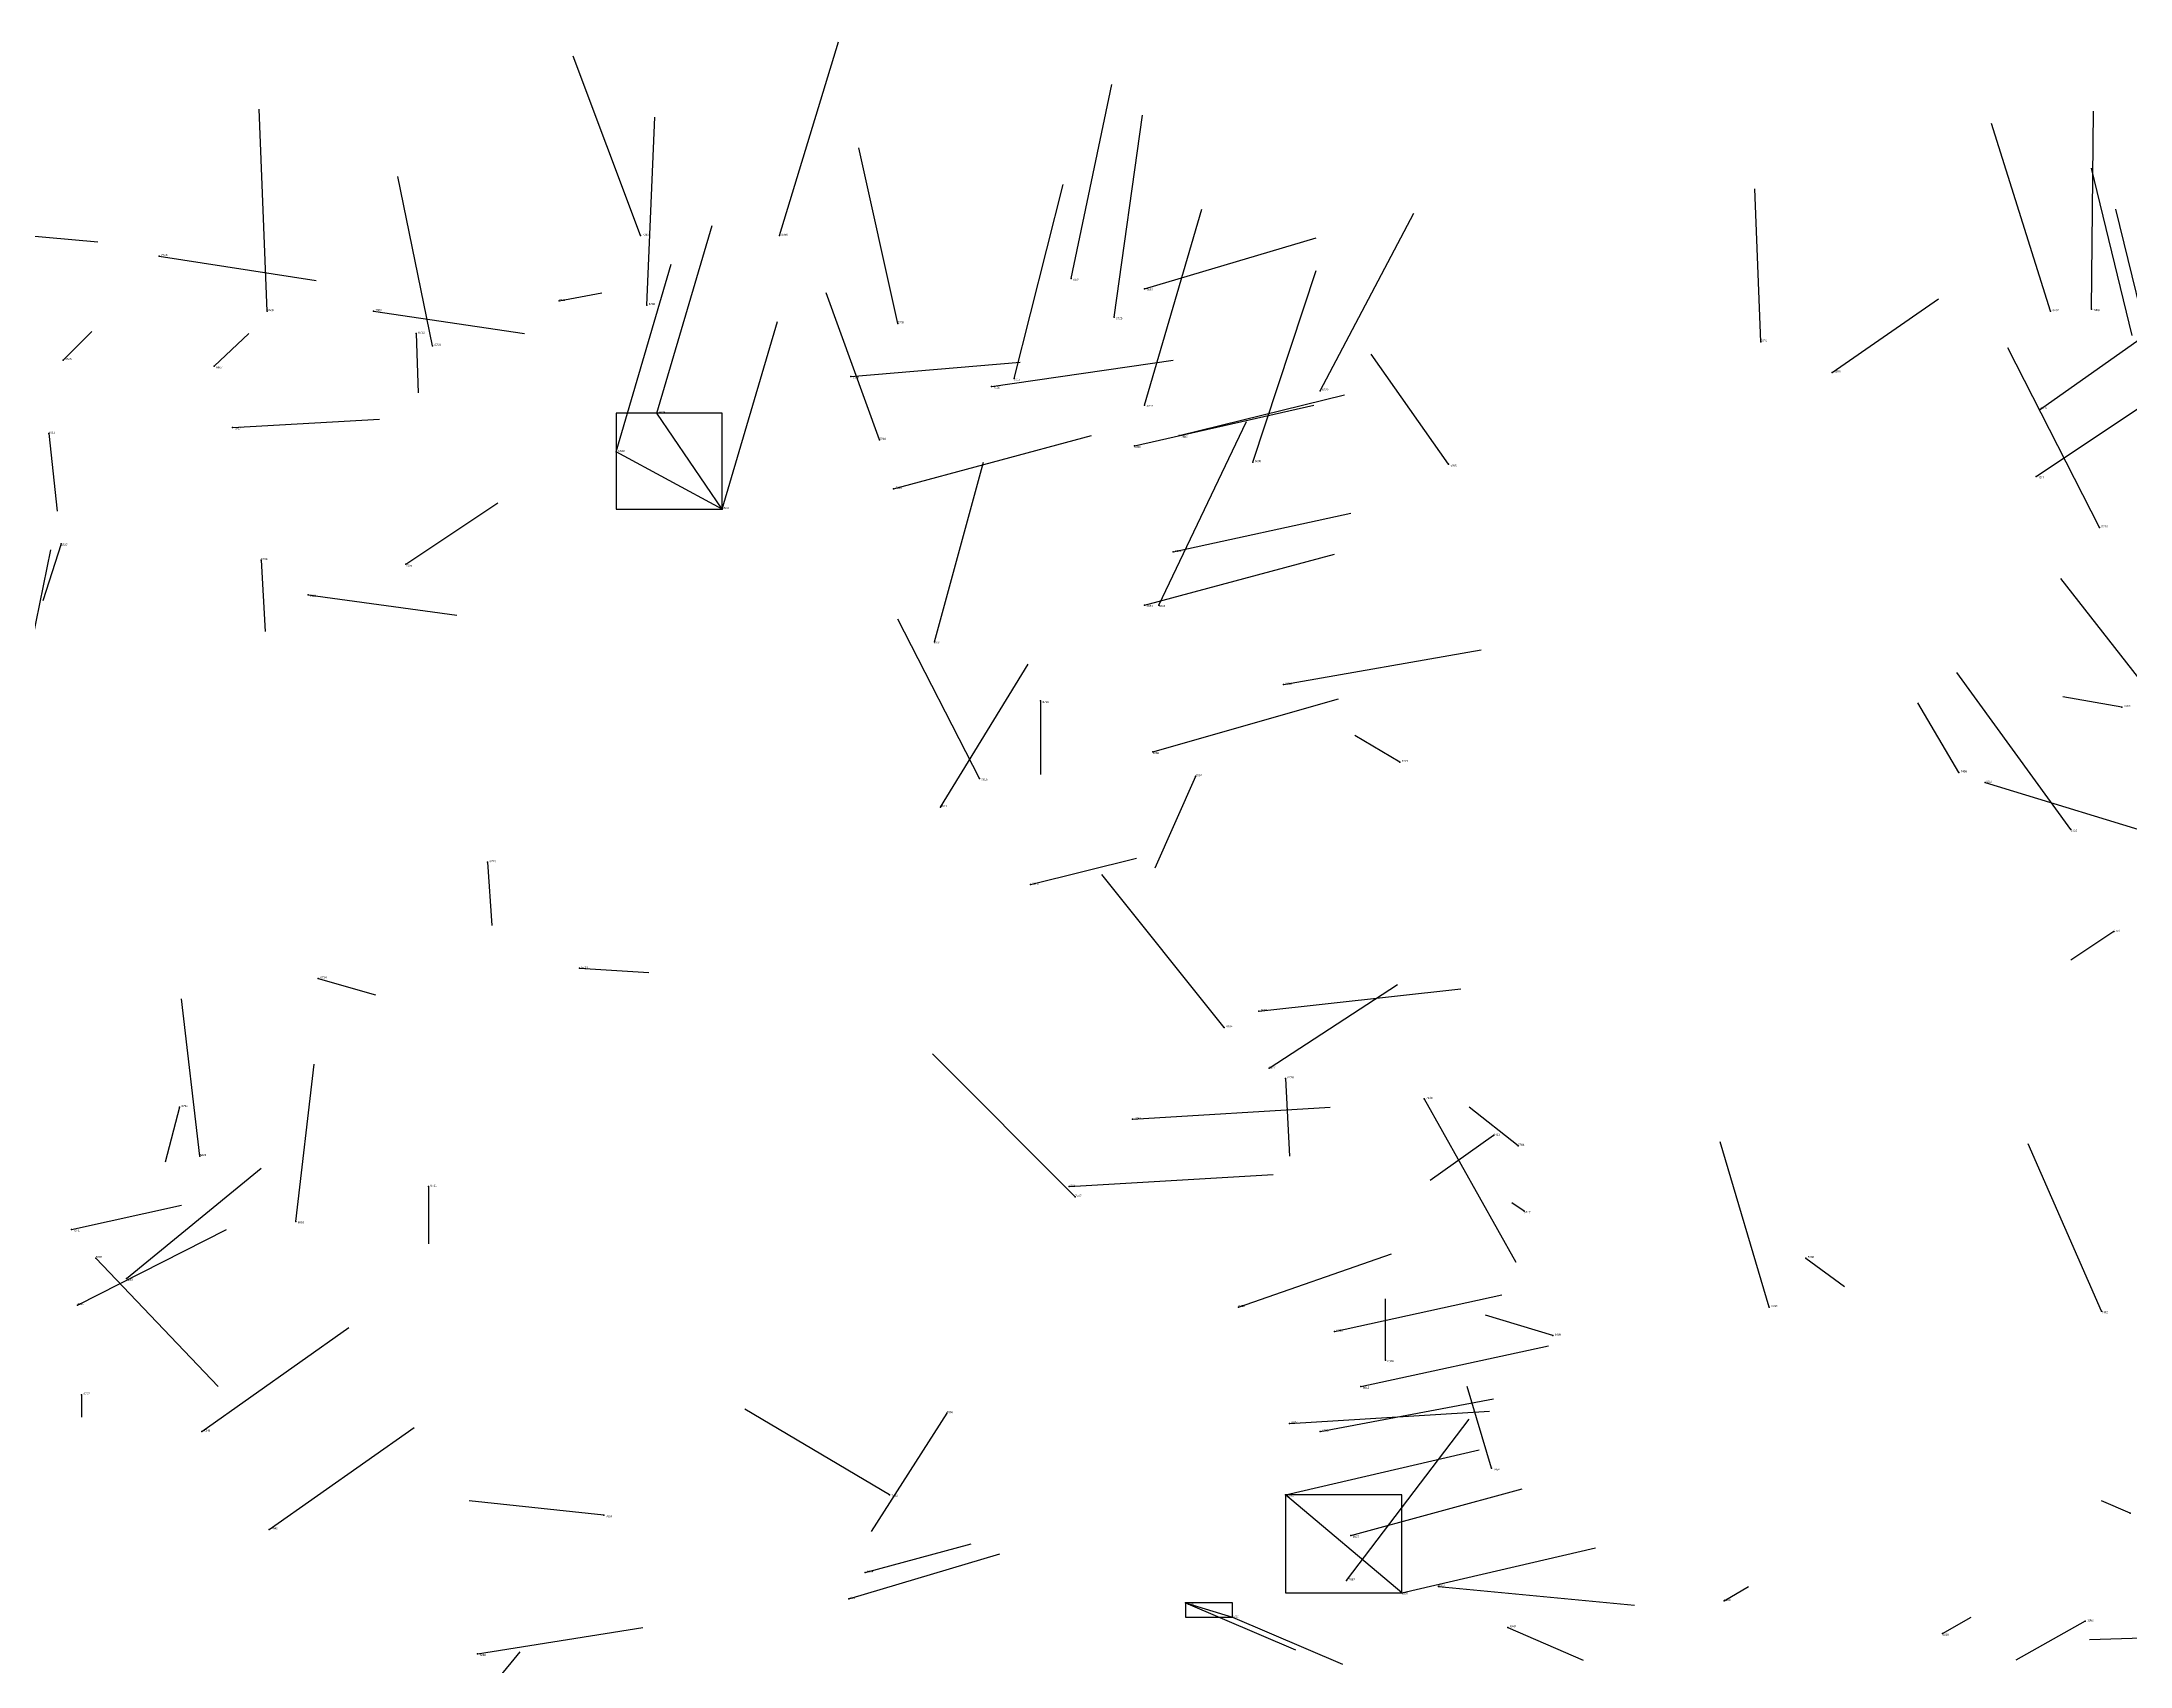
# Model space of a CAD drawing. Extents: x 59.1 to 70.8, y 600.3 to 605.1.
# Drawn here: x 64.297 to 65.32, y 604.293 to 605.089 of the extents above; entities that cross this region are included whole.
import ezdxf

# ---------------------------------------------------------------- set-up
doc = ezdxf.new("R2010")
doc.units = 0
for name, color, linetype in [('Clients', 3, 'CONTINUOUS'), ('Facilities', 3, 'CONTINUOUS'), ('Facilities_lines', 3, 'CONTINUOUS'), ('Min_max_boxes', 1, 'CONTINUOUS'), ('Normals', 1, 'CONTINUOUS'), ('Source_points', 5, 'CONTINUOUS'), ('Text', 3, 'CONTINUOUS')]:
    doc.layers.add(name, color=color, linetype=linetype)

msp = doc.modelspace()

# ---------------------------------------------------------------- linework, layer by layer
at = {"layer": 'Clients', "color": 5}
for p in [(64.598, 604.907, 453.977), (64.578, 604.888, 454.056), (64.906, 604.377, 456.049), (64.88, 604.317, 457.033)]:
    msp.add_point(p, dxfattribs=at)
at = {"layer": 'Facilities', "color": 3}
for p in [(64.59, 604.994, 460.084), (64.658, 604.994, 454.191), (64.354, 604.984, 460.012), (64.801, 604.973, 454.212), (64.55, 604.962, 453.972), (64.593, 604.96, 454.973), (64.837, 604.968, 456.717), (64.407, 604.957, 454.337), (64.459, 604.957, 459.824), (64.716, 604.951, 460.214), (64.822, 604.954, 457.34), (65.281, 604.957, 456.3), (65.301, 604.958, 460.237), (64.48, 604.946, 457.43), (64.488, 604.94, 457.21), (65.139, 604.942, 460.332), (64.307, 604.933, 454.07), (64.381, 604.93, 454.047), (64.693, 604.925, 459.608), (64.762, 604.92, 459.636), (64.773, 604.924, 457.379), (65.174, 604.927, 452.965), (64.837, 604.911, 457.39), (64.923, 604.918, 457.392), (65.276, 604.909, 452.967), (64.39, 604.9, 459.843), (64.3, 604.897, 457.25), (64.707, 604.894, 460.128), (64.832, 604.891, 456.746), (64.854, 604.896, 456.663), (64.89, 604.883, 454.114), (64.986, 604.882, 454.701), (64.714, 604.87, 459.515), (65.274, 604.876, 452.928), (64.63, 604.86, 454.049), (65.305, 604.851, 455.667), (64.306, 604.843, 457.222), (64.851, 604.839, 456.738), (64.404, 604.835, 457.219), (64.475, 604.833, 460.009), (64.427, 604.818, 460.103), (64.837, 604.813, 456.764), (64.844, 604.813, 454.114), (64.734, 604.795, 454.79), (64.786, 604.766, 457.411), (64.905, 604.774, 456.867), (65.316, 604.763, 460.463), (64.841, 604.741, 456.744), (64.962, 604.736, 460.424), (64.756, 604.728, 455.612), (64.862, 604.729, 454.011), (65.236, 604.731, 460.424), (65.249, 604.726, 462.454), (64.737, 604.714, 454.062), (65.291, 604.703, 455.767), (64.515, 604.687, 457.163), (64.781, 604.676, 453.97), (65.312, 604.653, 448.309), (64.56, 604.635, 457.09), (64.432, 604.63, 457.079), (64.893, 604.614, 456.772), (64.876, 604.606, 455.714), (64.898, 604.586, 456.87), (64.906, 604.581, 457.235), (64.974, 604.571, 461.578), (64.364, 604.567, 457.27), (64.831, 604.561, 459.459), (65.008, 604.553, 457.122), (64.374, 604.543, 455.043), (65.02, 604.548, 454.734), (64.486, 604.528, 457.233), (64.8, 604.528, 459.513), (64.803, 604.523, 461.546), (64.421, 604.511, 454.41), (65.023, 604.516, 454.726), (64.311, 604.507, 460.049), (64.323, 604.493, 454.449), (65.161, 604.493, 454.609), (64.338, 604.483, 460.423), (64.314, 604.47, 460.104), (64.883, 604.469, 457.012), (65.143, 604.469, 461.599), (65.306, 604.467, 461.447), (64.93, 604.457, 453.958), (65.037, 604.455, 457.109), (64.955, 604.443, 454.73), (64.943, 604.43, 455.981), (64.316, 604.426, 457.267), (64.375, 604.408, 460.114), (64.74, 604.417, 459.195), (64.908, 604.412, 456.953), (64.923, 604.408, 453.978), (65.007, 604.39, 460.545), (64.712, 604.377, 461.44), (64.572, 604.367, 459.37), (65.32, 604.368, 457.33), (64.408, 604.36, 460.049), (64.938, 604.357, 453.999), (64.7, 604.339, 457.068), (64.692, 604.326, 459.388), (64.936, 604.335, 459.454), (64.963, 604.329, 456.062), (64.981, 604.332, 456.154), (64.857, 604.324, 457.063), (65.121, 604.325, 454.78), (65.298, 604.315, 447.928), (65.015, 604.312, 457.001), (65.228, 604.309, 454.587), (64.51, 604.299, 460.002)]:
    msp.add_point(p, dxfattribs=at)
at = {"layer": 'Facilities_lines', "color": 3}
for p, q in [((64.63, 604.86, 454.049), (64.598, 604.907, 453.977)), ((64.63, 604.86, 454.049), (64.578, 604.888, 454.056)), ((64.963, 604.329, 456.062), (64.906, 604.377, 456.049)), ((64.857, 604.324, 457.063), (64.88, 604.317, 457.033))]:
    msp.add_line(p, q, dxfattribs=at)
at = {"layer": 'Min_max_boxes', "color": 1}
for p, q in [((64.63, 604.907, 453.977), (64.578, 604.907, 453.977)), ((64.578, 604.907, 453.977), (64.578, 604.86, 453.977)), ((64.63, 604.907, 454.056), (64.578, 604.907, 454.056)), ((64.578, 604.907, 454.056), (64.578, 604.86, 454.056)), ((64.578, 604.907, 453.977), (64.578, 604.907, 454.056)), ((64.63, 604.86, 453.977), (64.63, 604.907, 453.977)), ((64.63, 604.86, 454.056), (64.63, 604.907, 454.056)), ((64.63, 604.907, 453.977), (64.63, 604.907, 454.056)), ((64.578, 604.86, 453.977), (64.63, 604.86, 453.977)), ((64.578, 604.86, 454.056), (64.63, 604.86, 454.056)), ((64.578, 604.86, 453.977), (64.578, 604.86, 454.056)), ((64.63, 604.86, 453.977), (64.63, 604.86, 454.056)), ((64.963, 604.377, 456.049), (64.906, 604.377, 456.049)), ((64.906, 604.377, 456.049), (64.906, 604.329, 456.049)), ((64.963, 604.377, 456.062), (64.906, 604.377, 456.062)), ((64.906, 604.377, 456.062), (64.906, 604.329, 456.062)), ((64.906, 604.377, 456.049), (64.906, 604.377, 456.062)), ((64.963, 604.329, 456.049), (64.963, 604.377, 456.049)), ((64.963, 604.329, 456.062), (64.963, 604.377, 456.062)), ((64.963, 604.377, 456.049), (64.963, 604.377, 456.062)), ((64.906, 604.329, 456.049), (64.963, 604.329, 456.049)), ((64.906, 604.329, 456.062), (64.963, 604.329, 456.062)), ((64.906, 604.329, 456.049), (64.906, 604.329, 456.062)), ((64.963, 604.329, 456.049), (64.963, 604.329, 456.062)), ((64.88, 604.324, 457.033), (64.857, 604.324, 457.033)), ((64.857, 604.324, 457.033), (64.857, 604.317, 457.033)), ((64.88, 604.324, 457.063), (64.857, 604.324, 457.063)), ((64.857, 604.324, 457.063), (64.857, 604.317, 457.063)), ((64.857, 604.324, 457.033), (64.857, 604.324, 457.063)), ((64.857, 604.317, 457.033), (64.88, 604.317, 457.033)), ((64.857, 604.317, 457.063), (64.88, 604.317, 457.063)), ((64.857, 604.317, 457.033), (64.857, 604.317, 457.063)), ((64.88, 604.317, 457.033), (64.88, 604.324, 457.033)), ((64.88, 604.317, 457.063), (64.88, 604.324, 457.063)), ((64.88, 604.324, 457.033), (64.88, 604.324, 457.063)), ((64.88, 604.317, 457.033), (64.88, 604.317, 457.063))]:
    msp.add_line(p, q, dxfattribs=at)
at = {"layer": 'Normals', "color": 1}
for p, q in [((64.658, 604.994, 454.191), (64.687, 605.089, 454.182)), ((64.59, 604.994, 460.084), (64.557, 605.082, 460.118)), ((64.801, 604.973, 454.212), (64.821, 605.068, 454.238)), ((64.407, 604.957, 454.337), (64.403, 605.056, 454.348)), ((64.593, 604.96, 454.973), (64.597, 605.052, 455.012)), ((64.822, 604.954, 457.34), (64.836, 605.053, 457.334)), ((65.301, 604.958, 460.237), (65.302, 605.055, 460.261)), ((65.281, 604.957, 456.3), (65.252, 605.049, 456.274)), ((64.716, 604.951, 460.214), (64.697, 605.037, 460.262)), ((64.488, 604.94, 457.21), (64.471, 605.023, 457.157)), ((65.321, 604.945, 462.675), (65.301, 605.027, 462.728)), ((64.773, 604.924, 457.379), (64.797, 605.019, 457.361)), ((65.139, 604.942, 460.332), (65.136, 605.017, 460.398)), ((64.837, 604.911, 457.39), (64.865, 605.007, 457.382)), ((64.923, 604.918, 457.392), (64.969, 605.005, 457.408)), ((65.333, 604.925, 462.657), (65.313, 605.007, 462.71)), ((64.257, 604.997, 460.2), (64.324, 604.991, 460.274)), ((64.598, 604.907, 453.977), (64.625, 604.999, 453.95)), ((64.837, 604.968, 456.717), (64.921, 604.993, 456.765)), ((64.354, 604.984, 460.012), (64.431, 604.972, 460.075)), ((64.578, 604.888, 454.056), (64.605, 604.98, 454.029)), ((64.89, 604.883, 454.114), (64.921, 604.977, 454.101)), ((64.55, 604.962, 453.972), (64.571, 604.966, 454.07)), ((64.707, 604.894, 460.128), (64.681, 604.966, 460.192)), ((65.174, 604.927, 452.965), (65.226, 604.963, 453.042)), ((64.459, 604.957, 459.824), (64.533, 604.946, 459.89)), ((64.63, 604.86, 454.049), (64.657, 604.952, 454.022)), ((64.307, 604.933, 454.07), (64.321, 604.947, 454.168)), ((64.381, 604.93, 454.047), (64.398, 604.946, 454.144)), ((64.48, 604.946, 457.43), (64.481, 604.917, 457.526)), ((65.276, 604.909, 452.967), (65.33, 604.947, 453.042)), ((64.693, 604.925, 459.608), (64.776, 604.932, 459.663)), ((64.762, 604.92, 459.636), (64.851, 604.933, 459.68)), ((64.986, 604.882, 454.701), (64.948, 604.936, 454.776)), ((65.305, 604.851, 455.667), (65.26, 604.939, 455.654)), ((64.832, 604.891, 456.746), (64.92, 604.911, 456.788)), ((64.854, 604.896, 456.663), (64.935, 604.916, 456.719)), ((65.274, 604.876, 452.928), (65.331, 604.914, 453.001)), ((64.39, 604.9, 459.843), (64.462, 604.904, 459.913)), ((64.844, 604.813, 454.114), (64.887, 604.903, 454.109)), ((64.3, 604.897, 457.25), (64.304, 604.859, 457.342)), ((64.714, 604.87, 459.515), (64.811, 604.896, 459.515)), ((64.734, 604.795, 454.79), (64.758, 604.883, 454.83)), ((64.475, 604.833, 460.009), (64.52, 604.863, 460.093)), ((64.851, 604.839, 456.738), (64.938, 604.858, 456.784)), ((64.292, 604.796, 454.283), (64.301, 604.84, 454.372)), ((64.306, 604.843, 457.222), (64.297, 604.815, 457.318)), ((64.837, 604.813, 456.764), (64.93, 604.838, 456.79)), ((64.404, 604.835, 457.219), (64.406, 604.8, 457.313)), ((64.427, 604.818, 460.103), (64.5, 604.808, 460.171)), ((65.347, 604.748, 456.089), (65.286, 604.826, 456.074)), ((64.756, 604.728, 455.612), (64.716, 604.806, 455.66)), ((64.905, 604.774, 456.867), (65.002, 604.791, 456.886)), ((64.737, 604.714, 454.062), (64.78, 604.784, 454.005)), ((65.291, 604.703, 455.767), (65.235, 604.78, 455.738)), ((64.786, 604.766, 457.411), (64.786, 604.73, 457.504)), ((64.841, 604.741, 456.744), (64.932, 604.767, 456.777)), ((65.316, 604.763, 460.463), (65.287, 604.768, 460.559)), ((65.236, 604.731, 460.424), (65.216, 604.765, 460.516)), ((64.962, 604.736, 460.424), (64.94, 604.749, 460.521)), ((64.862, 604.729, 454.011), (64.842, 604.684, 454.098)), ((65.249, 604.726, 462.454), (65.344, 604.697, 462.446)), ((64.515, 604.687, 457.163), (64.517, 604.656, 457.258)), ((64.781, 604.676, 453.97), (64.833, 604.689, 454.055)), ((64.876, 604.606, 455.714), (64.816, 604.681, 455.685)), ((65.312, 604.653, 448.309), (65.291, 604.639, 448.406)), ((64.56, 604.635, 457.09), (64.594, 604.633, 457.184)), ((64.432, 604.63, 457.079), (64.46, 604.622, 457.175)), ((64.893, 604.614, 456.772), (64.992, 604.625, 456.762)), ((64.898, 604.586, 456.87), (64.961, 604.627, 456.936)), ((64.374, 604.543, 455.043), (64.365, 604.62, 455.106)), ((64.803, 604.523, 461.546), (64.733, 604.593, 461.56)), ((64.421, 604.511, 454.41), (64.43, 604.588, 454.473)), ((64.906, 604.581, 457.235), (64.908, 604.543, 457.328)), ((64.974, 604.571, 461.578), (65.019, 604.491, 461.618)), ((64.364, 604.567, 457.27), (64.357, 604.54, 457.366)), ((64.831, 604.561, 459.459), (64.928, 604.567, 459.435)), ((65.02, 604.548, 454.734), (64.996, 604.567, 454.829)), ((65.008, 604.553, 457.122), (64.977, 604.531, 457.215)), ((65.143, 604.469, 461.599), (65.119, 604.55, 461.546)), ((65.306, 604.467, 461.447), (65.27, 604.549, 461.403)), ((64.338, 604.483, 460.423), (64.404, 604.537, 460.474)), ((64.8, 604.528, 459.513), (64.9, 604.534, 459.51)), ((64.486, 604.528, 457.233), (64.486, 604.5, 457.329)), ((65.023, 604.516, 454.726), (65.017, 604.52, 454.826)), ((64.311, 604.507, 460.049), (64.365, 604.519, 460.132)), ((64.314, 604.47, 460.104), (64.387, 604.507, 460.161)), ((64.323, 604.493, 454.449), (64.383, 604.43, 454.399)), ((64.883, 604.469, 457.012), (64.958, 604.495, 457.074)), ((65.161, 604.493, 454.609), (65.18, 604.479, 454.706)), ((64.93, 604.457, 453.958), (65.012, 604.475, 454.013)), ((64.955, 604.443, 454.73), (64.955, 604.473, 454.825)), ((64.375, 604.408, 460.114), (64.447, 604.459, 460.161)), ((65.037, 604.455, 457.109), (65.004, 604.465, 457.203)), ((64.943, 604.43, 455.981), (65.035, 604.45, 456.014)), ((65.007, 604.39, 460.545), (64.995, 604.43, 460.636)), ((64.316, 604.426, 457.267), (64.316, 604.415, 457.366)), ((64.712, 604.377, 461.44), (64.641, 604.419, 461.496)), ((64.908, 604.412, 456.953), (65.006, 604.418, 456.971)), ((64.923, 604.408, 453.978), (65.008, 604.424, 454.029)), ((64.408, 604.36, 460.049), (64.479, 604.41, 460.099)), ((64.74, 604.417, 459.195), (64.703, 604.359, 459.267)), ((64.936, 604.335, 459.454), (64.996, 604.414, 459.441)), ((64.906, 604.377, 456.049), (65.001, 604.399, 456.071)), ((64.938, 604.357, 453.999), (65.022, 604.38, 454.048)), ((64.572, 604.367, 459.37), (64.506, 604.374, 459.445)), ((65.32, 604.368, 457.33), (65.306, 604.374, 457.429)), ((64.692, 604.326, 459.388), (64.766, 604.348, 459.324)), ((64.7, 604.339, 457.068), (64.752, 604.353, 457.152)), ((64.963, 604.329, 456.062), (65.058, 604.351, 456.084)), ((64.981, 604.332, 456.154), (65.077, 604.323, 456.182)), ((65.121, 604.325, 454.78), (65.133, 604.332, 454.879)), ((64.857, 604.324, 457.063), (64.911, 604.301, 457.144)), ((64.88, 604.317, 457.033), (64.934, 604.294, 457.114)), ((65.228, 604.309, 454.587), (65.242, 604.317, 454.686)), ((65.298, 604.315, 447.928), (65.264, 604.296, 448.02)), ((64.51, 604.299, 460.002), (64.591, 604.312, 460.06)), ((65.015, 604.312, 457.001), (65.052, 604.296, 457.093)), ((65.37, 604.308, 461.806), (65.3, 604.306, 461.878)), ((64.48, 604.238, 460.522), (64.531, 604.3, 460.581))]:
    msp.add_line(p, q, dxfattribs=at)
at = {"layer": 'Source_points', "color": 5}
for p in [(64.59, 604.994, 460.084), (64.658, 604.994, 454.191), (64.354, 604.984, 460.012), (64.801, 604.973, 454.212), (64.55, 604.962, 453.972), (64.593, 604.96, 454.973), (64.837, 604.968, 456.717), (64.407, 604.957, 454.337), (64.459, 604.957, 459.824), (64.716, 604.951, 460.214), (64.822, 604.954, 457.34), (65.281, 604.957, 456.3), (65.301, 604.958, 460.237), (64.48, 604.946, 457.43), (64.488, 604.94, 457.21), (65.139, 604.942, 460.332), (64.307, 604.933, 454.07), (64.381, 604.93, 454.047), (64.693, 604.925, 459.608), (64.762, 604.92, 459.636), (64.773, 604.924, 457.379), (65.174, 604.927, 452.965), (64.837, 604.911, 457.39), (64.923, 604.918, 457.392), (65.276, 604.909, 452.967), (64.39, 604.9, 459.843), (64.598, 604.907, 453.977), (64.3, 604.897, 457.25), (64.707, 604.894, 460.128), (64.832, 604.891, 456.746), (64.854, 604.896, 456.663), (64.578, 604.888, 454.056), (64.89, 604.883, 454.114), (64.986, 604.882, 454.701), (64.714, 604.87, 459.515), (65.274, 604.876, 452.928), (64.63, 604.86, 454.049), (65.305, 604.851, 455.667), (64.306, 604.843, 457.222), (64.851, 604.839, 456.738), (64.404, 604.835, 457.219), (64.475, 604.833, 460.009), (64.427, 604.818, 460.103), (64.837, 604.813, 456.764), (64.844, 604.813, 454.114), (64.734, 604.795, 454.79), (64.786, 604.766, 457.411), (64.905, 604.774, 456.867), (65.316, 604.763, 460.463), (64.841, 604.741, 456.744), (64.962, 604.736, 460.424), (64.756, 604.728, 455.612), (64.862, 604.729, 454.011), (65.236, 604.731, 460.424), (65.249, 604.726, 462.454), (64.737, 604.714, 454.062), (65.291, 604.703, 455.767), (64.515, 604.687, 457.163), (64.781, 604.676, 453.97), (65.312, 604.653, 448.309), (64.56, 604.635, 457.09), (64.432, 604.63, 457.079), (64.893, 604.614, 456.772), (64.876, 604.606, 455.714), (64.898, 604.586, 456.87), (64.906, 604.581, 457.235), (64.974, 604.571, 461.578), (64.364, 604.567, 457.27), (64.831, 604.561, 459.459), (65.008, 604.553, 457.122), (64.374, 604.543, 455.043), (65.02, 604.548, 454.734), (64.486, 604.528, 457.233), (64.8, 604.528, 459.513), (64.803, 604.523, 461.546), (64.421, 604.511, 454.41), (65.023, 604.516, 454.726), (64.311, 604.507, 460.049), (64.323, 604.493, 454.449), (65.161, 604.493, 454.609), (64.338, 604.483, 460.423), (64.314, 604.47, 460.104), (64.883, 604.469, 457.012), (65.143, 604.469, 461.599), (65.306, 604.467, 461.447), (64.93, 604.457, 453.958), (65.037, 604.455, 457.109), (64.955, 604.443, 454.73), (64.943, 604.43, 455.981), (64.316, 604.426, 457.267), (64.375, 604.408, 460.114), (64.74, 604.417, 459.195), (64.908, 604.412, 456.953), (64.923, 604.408, 453.978), (65.007, 604.39, 460.545), (64.712, 604.377, 461.44), (64.906, 604.377, 456.049), (64.572, 604.367, 459.37), (65.32, 604.368, 457.33), (64.408, 604.36, 460.049), (64.938, 604.357, 453.999), (64.7, 604.339, 457.068), (64.692, 604.326, 459.388), (64.936, 604.335, 459.454), (64.963, 604.329, 456.062), (64.981, 604.332, 456.154), (64.857, 604.324, 457.063), (64.88, 604.317, 457.033), (65.121, 604.325, 454.78), (65.298, 604.315, 447.928), (65.015, 604.312, 457.001), (65.228, 604.309, 454.587), (64.51, 604.299, 460.002)]:
    msp.add_point(p, dxfattribs=at)

# ---------------------------------------------------------------- texts
at = {"layer": 'Text', "color": 3}
for s, p in [('7245', (64.591, 604.994, 460.084)), ('6596', (64.659, 604.994, 454.191)), ('7243', (64.355, 604.984, 460.012)), ('6594', (64.802, 604.972, 454.212)), ('6625', (64.55, 604.962, 453.972)), ('6606', (64.594, 604.96, 454.973)), ('6687', (64.838, 604.967, 456.717)), ('6608', (64.407, 604.957, 454.337)), ('7093', (64.46, 604.957, 459.824)), ('7238', (64.716, 604.951, 460.214)), ('6725', (64.823, 604.953, 457.34)), ('6402', (65.282, 604.957, 456.3)), ('7458', (65.302, 604.957, 460.237)), ('6713', (64.481, 604.946, 457.43)), ('6700', (64.489, 604.94, 457.21)), ('7674', (65.139, 604.942, 460.332)), ('6595', (64.308, 604.933, 454.07)), ('6607', (64.382, 604.929, 454.047)), ('7099', (64.694, 604.924, 459.608)), ('7100', (64.763, 604.919, 459.636)), ('6717', (64.773, 604.923, 457.379)), ('6722', (64.924, 604.918, 457.392)), ('1506', (65.175, 604.927, 452.965)), ('6716', (64.838, 604.91, 457.39)), ('1519', (65.276, 604.909, 452.967)), ('7097', (64.391, 604.899, 459.843)), ('6628', (64.599, 604.907, 453.977)), ('6712', (64.3, 604.897, 457.25)), ('6589', (64.579, 604.888, 454.056)), ('7244', (64.707, 604.894, 460.128)), ('6689', (64.832, 604.89, 456.746)), ('6685', (64.855, 604.895, 456.663)), ('6605', (64.891, 604.883, 454.114)), ('5930', (64.987, 604.881, 454.701)), ('7101', (64.715, 604.87, 459.515)), ('1511', (65.275, 604.875, 452.928)), ('6604', (64.63, 604.86, 454.049)), ('5715', (65.306, 604.851, 455.667)), ('6727', (64.306, 604.842, 457.222)), ('6684', (64.852, 604.839, 456.738)), ('6708', (64.404, 604.835, 457.219)), ('7235', (64.475, 604.832, 460.009)), ('7204', (64.428, 604.817, 460.103)), ('6681', (64.838, 604.812, 456.764)), ('6593', (64.844, 604.812, 454.114)), ('6611', (64.734, 604.794, 454.79)), ('6720', (64.787, 604.765, 457.411)), ('6688', (64.906, 604.774, 456.867)), ('7460', (65.317, 604.763, 460.463)), ('6683', (64.841, 604.74, 456.744)), ('7227', (64.963, 604.736, 460.424)), ('6616', (64.757, 604.727, 455.612)), ('6592', (64.862, 604.729, 454.011)), ('7456', (65.237, 604.731, 460.424)), ('7323', (65.249, 604.726, 462.454)), ('6601', (64.737, 604.714, 454.062)), ('5726', (65.291, 604.702, 455.767)), ('6729', (64.516, 604.687, 457.163)), ('6643', (64.782, 604.676, 453.97)), ('1757', (65.312, 604.653, 448.309)), ('6714', (64.561, 604.635, 457.09)), ('6704', (64.433, 604.63, 457.079)), ('6682', (64.894, 604.614, 456.772)), ('6614', (64.877, 604.606, 455.714)), ('6677', (64.898, 604.586, 456.87)), ('6728', (64.907, 604.581, 457.235)), ('7198', (64.975, 604.571, 461.578)), ('6724', (64.365, 604.567, 457.27)), ('7062', (64.832, 604.561, 459.459)), ('6411', (65.008, 604.553, 457.122)), ('6623', (64.374, 604.543, 455.043)), ('5784', (65.02, 604.548, 454.734)), ('6721', (64.487, 604.528, 457.233)), ('7104', (64.8, 604.528, 459.513)), ('7197', (64.803, 604.523, 461.546)), ('6610', (64.422, 604.51, 454.41)), ('5747', (65.023, 604.515, 454.726)), ('7241', (64.312, 604.506, 460.049)), ('6587', (64.323, 604.493, 454.449)), ('5790', (65.162, 604.493, 454.609)), ('7233', (64.338, 604.482, 460.423)), ('7251', (64.314, 604.47, 460.104)), ('6710', (64.883, 604.469, 457.012)), ('7430', (65.144, 604.469, 461.599)), ('7442', (65.306, 604.466, 461.447)), ('6633', (64.931, 604.457, 453.958)), ('6409', (65.038, 604.455, 457.109)), ('6598', (64.956, 604.442, 454.73)), ('6613', (64.944, 604.429, 455.981)), ('6707', (64.317, 604.426, 457.267)), ('7069', (64.74, 604.417, 459.195)), ('7248', (64.376, 604.408, 460.114)), ('6674', (64.909, 604.412, 456.953)), ('6650', (64.924, 604.408, 453.978)), ('7454', (65.008, 604.389, 460.545)), ('7192', (64.713, 604.376, 461.44)), ('6671', (64.907, 604.376, 456.049)), ('7084', (64.573, 604.366, 459.37)), ('7046', (64.409, 604.36, 460.049)), ('6627', (64.939, 604.356, 453.999)), ('6694', (64.701, 604.339, 457.068)), ('7087', (64.937, 604.335, 459.454)), ('7078', (64.692, 604.326, 459.388)), ('6678', (64.963, 604.328, 456.062)), ('6377', (64.981, 604.332, 456.154)), ('5800', (65.121, 604.325, 454.78)), ('6726', (64.858, 604.323, 457.063)), ('6723', (64.88, 604.317, 457.033)), ('1366', (65.299, 604.315, 447.928)), ('6342', (65.016, 604.312, 457.001)), ('5810', (65.228, 604.308, 454.587)), ('7228', (64.511, 604.298, 460.002))]:
    msp.add_text(s, height=0.001, dxfattribs=at).set_placement(p)

doc.saveas('drawing.dxf')
